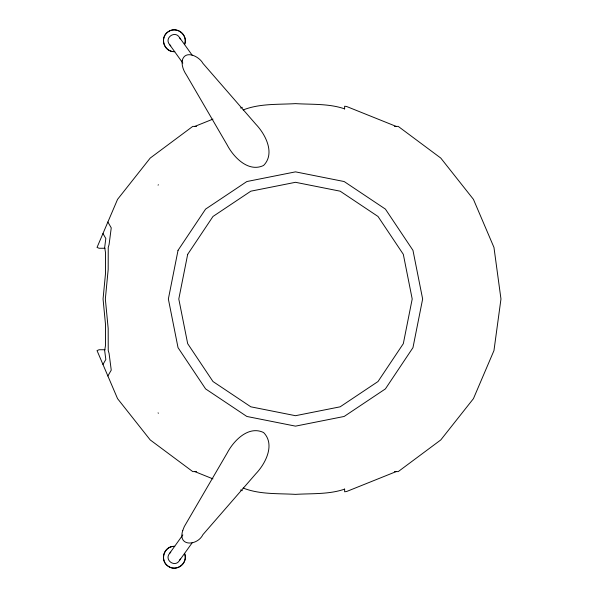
<?xml version="1.0" encoding="UTF-8"?>
<svg xmlns="http://www.w3.org/2000/svg" width="598" height="598" viewBox="0 0 598 598"><rect width="100%" height="100%" fill="white"/><g stroke="black" fill="none" stroke-linecap="round" stroke-linejoin="round"><path stroke-width="0.9" d="M184.505 44.603C188.744 35.118 176.118 25.46 167.986 31.888C159.285 37.51 164.353 52.579 174.698 51.622M182.846 534.896L169.563 553.449C163.994 560.072 174.99 567.951 179.467 560.543L192.22 542.73M179.467 560.543L180.319 558.988M102.968 364.474L105.824 359.495L104.672 350.585L105.525 345.3L105.465 324.056L103.058 299L105.465 273.944L105.525 252.7L104.672 247.415L105.824 238.505L102.968 233.526M107.879 375.993L111.243 370.132L109.083 353.44L108.238 350.585L108.178 328.466L105.345 299L108.178 269.534L108.238 247.415L109.083 244.56L111.243 227.868L107.879 222.008M169.563 553.449L170.759 552.141M158.066 185.133L158.418 184.752M194.843 126.395L212.97 119.114M240.59 108.014L242.317 107.319M396.16 471.605L346.601 491.511L344.627 491.765L344.627 489.015M243.169 109.95C259.704 103.379 278.018 104.665 295.502 103.626C311.857 104.628 328.975 103.454 344.627 108.866M344.627 489.134C328.975 494.546 311.857 493.372 295.502 494.374C278.018 493.335 259.704 494.621 243.169 488.05M174.698 546.378C164.353 545.421 159.285 560.49 167.986 566.112C176.118 572.54 188.744 562.882 184.505 553.397M196.503 126.395L192.765 126.395L150.21 158.074L117.559 199.351L97.033 247.415L99.081 248.26L104.956 248.26M394.501 126.395L398.231 126.395L440.786 158.074L473.437 199.351L493.963 247.415L500.967 299L493.963 350.585L473.437 398.649L440.786 439.926L398.231 471.605L394.501 471.605M104.956 349.74L99.081 349.74L97.033 350.585L117.559 398.649L150.21 439.926L192.765 471.605L196.503 471.605M396.16 126.395L346.601 106.489L344.627 106.235L344.627 108.986M194.843 471.605L212.97 478.886M240.59 489.986L242.317 490.681M158.066 412.867L158.418 413.248M192.22 55.27L179.467 37.457C174.99 30.05 163.994 37.928 169.563 44.551L182.846 63.104M169.563 44.551L170.759 45.859M179.467 37.457L180.319 39.012M174.706 51.697A10.928 10.928 0 0 1 163.478 39.7A10.928 10.928 0 0 1 176.836 30.132A10.928 10.928 0 0 1 184.573 44.633M184.573 553.367A10.928 10.928 0 0 1 176.836 567.868A10.928 10.928 0 0 1 163.478 558.3A10.928 10.928 0 0 1 174.706 546.303M182.241 60.45C181.493 65.69 183.608 70.818 186.509 75.079L227.143 144.895C233.601 157.319 248.514 172.755 263.606 165.452C275.386 153.514 265.579 134.43 255.899 124.309L202.901 63.336C199.209 56.384 185.141 49.455 182.241 60.45M182.771 530.456C177.344 546.968 197.392 545.967 202.901 534.664L255.899 473.691C265.579 463.57 275.386 444.486 263.606 432.548C248.514 425.245 233.601 440.681 227.143 453.105L184.281 526.614L182.771 530.456M178.032 250.345L168.359 299L178.032 347.655L205.6 388.902L246.847 416.462L295.502 426.142L344.156 416.462L385.404 388.902L412.964 347.655L422.644 299L412.964 250.345L385.404 209.098L344.156 181.538L295.502 171.858L246.847 181.538L205.6 209.098L178.032 250.345M187.682 254.337L178.795 299L187.682 343.663L212.978 381.524L250.839 406.819L295.502 415.7L340.157 406.819L378.018 381.524L403.321 343.663L412.201 299L403.321 254.337L378.018 216.476L340.157 191.181L295.502 182.3L250.839 191.181L212.978 216.476L187.682 254.337"/></g></svg>
